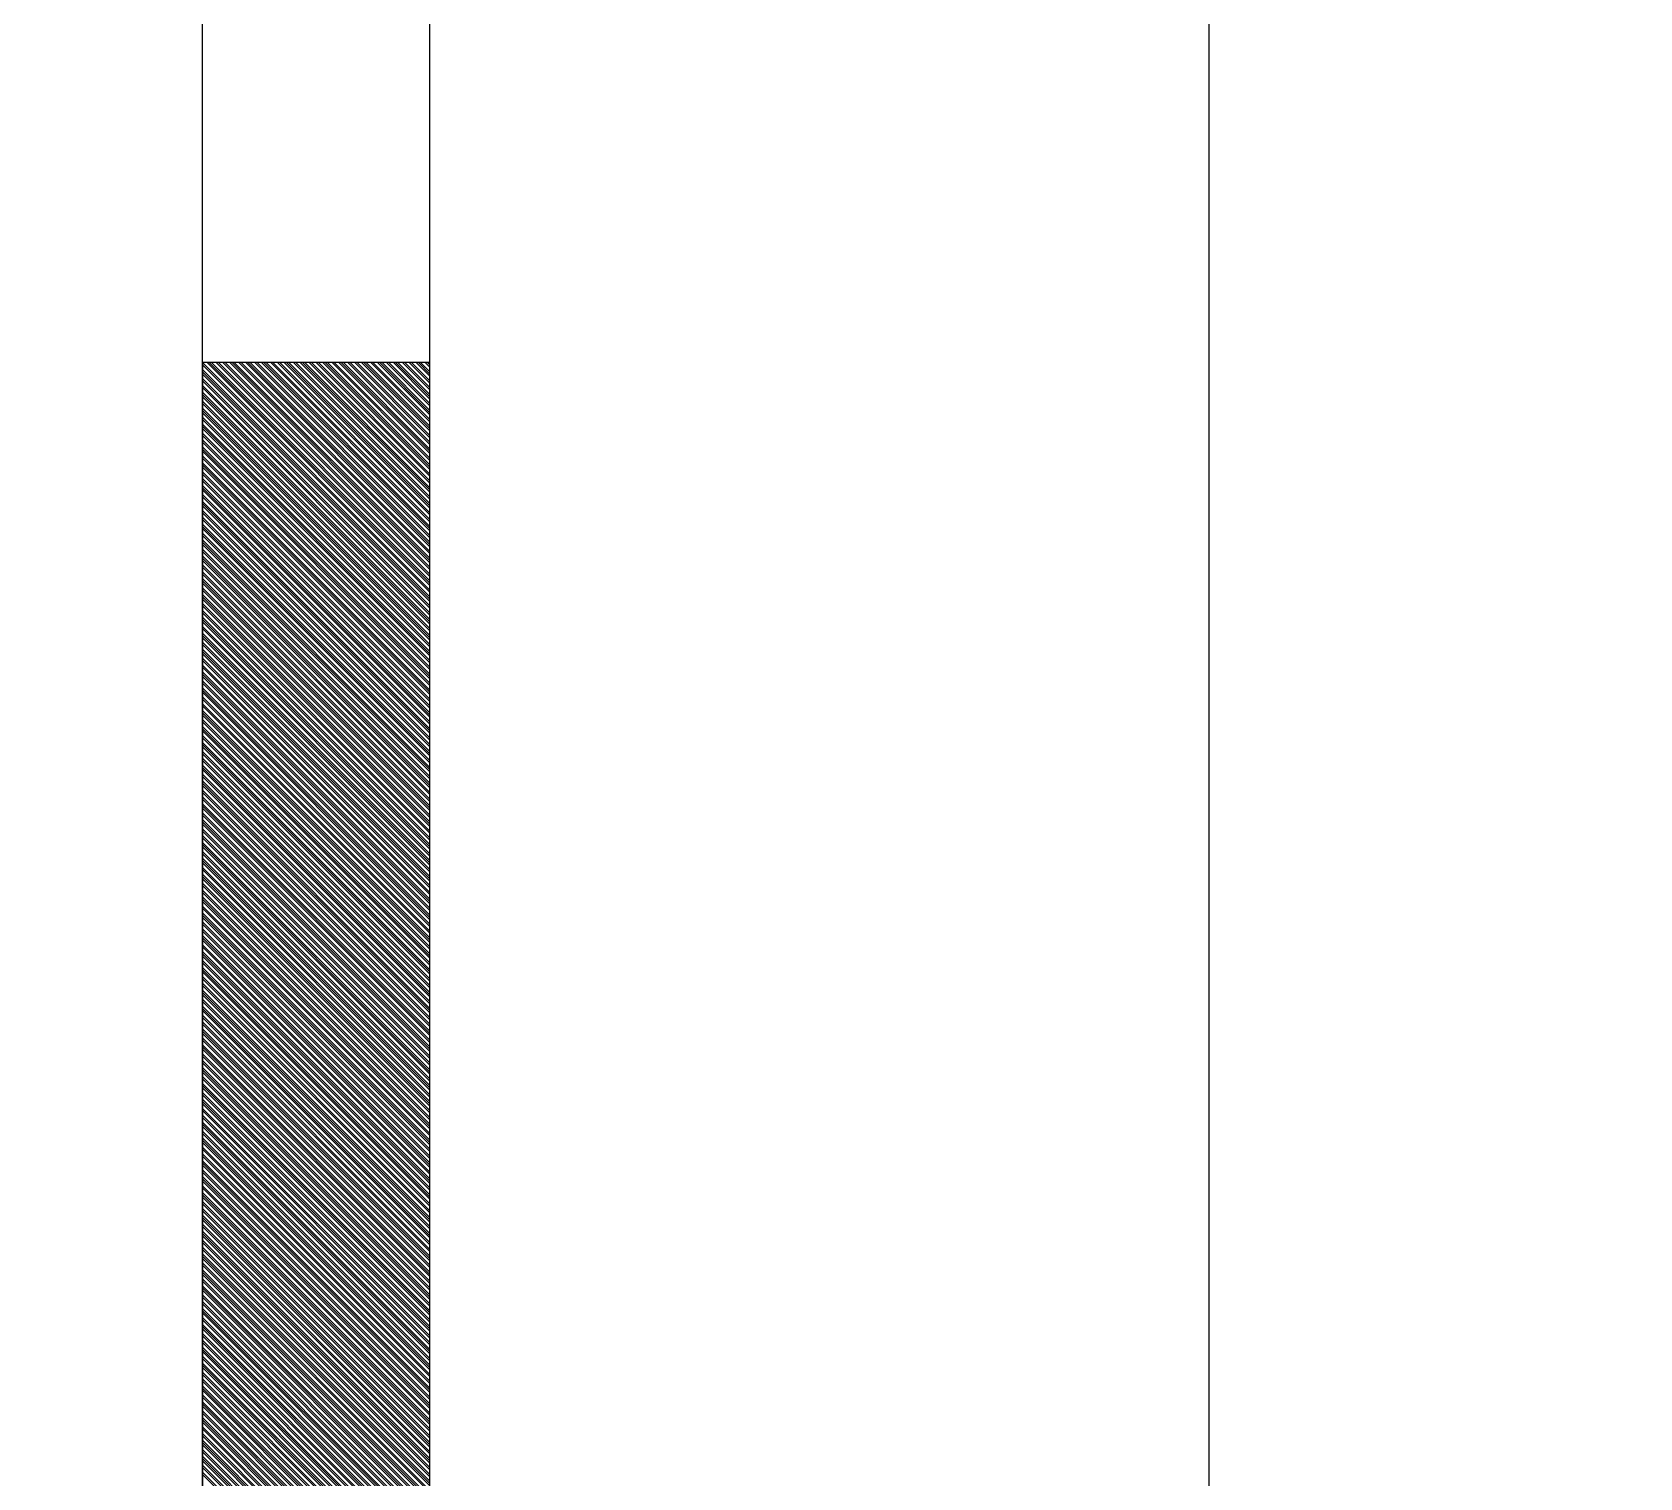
# Model space of a CAD drawing. Extents: x 735054 to 735644, y 4350981 to 4352008.
# Drawn here: x 735292.92 to 735299.99, y 4351916.11 to 4351922.46 of the extents above; entities that cross this region are included whole.
import ezdxf

# ---------------------------------------------------------------- set-up
doc = ezdxf.new("R2010")
doc.units = 0
doc.layers.get('0').update_dxf_attribs({"linetype": 'CONTINUOUS'})

msp = doc.modelspace()

# ---------------------------------------------------------------- linework, layer by layer
at = {"color": 0, "linetype": 'CONTINUOUS'}
for p, q in [((735293.67, 4351881.01), (735293.67, 4351981.01)), ((735293.67, 4351881.01), (735293.67, 4351981.01)), ((735294.67, 4351881.01), (735294.67, 4351981.01)), ((735294.67, 4351881.01), (735294.67, 4351981.01)), ((735294.67, 4351920.01), (735293.67, 4351921.01)), ((735294.67, 4351920.01), (735293.67, 4351921.01)), ((735294.67, 4351920), (735293.67, 4351921)), ((735294.67, 4351920), (735293.67, 4351921)), ((735294.67, 4351919.98), (735293.67, 4351920.98)), ((735294.67, 4351919.98), (735293.67, 4351920.98)), ((735294.67, 4351920.03), (735293.69, 4351921.01)), ((735294.67, 4351920.03), (735293.69, 4351921.01)), ((735294.67, 4351920.04), (735293.7, 4351921.01)), ((735294.67, 4351920.04), (735293.7, 4351921.01)), ((735294.67, 4351920.05), (735293.71, 4351921.01)), ((735294.67, 4351920.05), (735293.71, 4351921.01)), ((735294.67, 4351920.07), (735293.73, 4351921.01)), ((735294.67, 4351920.07), (735293.73, 4351921.01)), ((735294.67, 4351920.08), (735293.74, 4351921.01)), ((735294.67, 4351920.08), (735293.74, 4351921.01)), ((735294.67, 4351920.1), (735293.76, 4351921.01)), ((735294.67, 4351920.1), (735293.76, 4351921.01)), ((735294.67, 4351920.11), (735293.77, 4351921.01)), ((735294.67, 4351920.11), (735293.77, 4351921.01)), ((735294.67, 4351920.13), (735293.79, 4351921.01)), ((735294.67, 4351920.13), (735293.79, 4351921.01)), ((735294.67, 4351920.14), (735293.8, 4351921.01)), ((735294.67, 4351920.14), (735293.8, 4351921.01)), ((735294.67, 4351920.15), (735293.81, 4351921.01)), ((735294.67, 4351920.15), (735293.81, 4351921.01)), ((735294.67, 4351920.17), (735293.83, 4351921.01)), ((735294.67, 4351920.17), (735293.83, 4351921.01)), ((735294.67, 4351920.18), (735293.84, 4351921.01)), ((735294.67, 4351920.18), (735293.84, 4351921.01)), ((735294.67, 4351920.2), (735293.86, 4351921.01)), ((735294.67, 4351920.2), (735293.86, 4351921.01)), ((735294.67, 4351920.21), (735293.87, 4351921.01)), ((735294.67, 4351920.21), (735293.87, 4351921.01)), ((735294.67, 4351920.22), (735293.88, 4351921.01)), ((735294.67, 4351920.22), (735293.88, 4351921.01)), ((735294.67, 4351920.24), (735293.9, 4351921.01)), ((735294.67, 4351920.24), (735293.9, 4351921.01)), ((735294.67, 4351920.25), (735293.91, 4351921.01)), ((735294.67, 4351920.25), (735293.91, 4351921.01)), ((735294.67, 4351920.27), (735293.93, 4351921.01)), ((735294.67, 4351920.27), (735293.93, 4351921.01)), ((735294.67, 4351920.28), (735293.94, 4351921.01)), ((735294.67, 4351920.28), (735293.94, 4351921.01)), ((735294.67, 4351920.29), (735293.95, 4351921.01)), ((735294.67, 4351920.29), (735293.95, 4351921.01)), ((735294.67, 4351920.31), (735293.97, 4351921.01)), ((735294.67, 4351920.31), (735293.97, 4351921.01)), ((735294.67, 4351920.32), (735293.98, 4351921.01)), ((735294.67, 4351920.32), (735293.98, 4351921.01)), ((735294.67, 4351920.34), (735294, 4351921.01)), ((735294.67, 4351920.34), (735294, 4351921.01)), ((735294.67, 4351920.35), (735294.01, 4351921.01)), ((735294.67, 4351920.35), (735294.01, 4351921.01)), ((735294.67, 4351920.37), (735294.03, 4351921.01)), ((735294.67, 4351920.37), (735294.03, 4351921.01)), ((735294.67, 4351920.38), (735294.04, 4351921.01)), ((735294.67, 4351920.38), (735294.04, 4351921.01)), ((735294.67, 4351920.39), (735294.05, 4351921.01)), ((735294.67, 4351920.39), (735294.05, 4351921.01)), ((735294.67, 4351920.41), (735294.07, 4351921.01)), ((735294.67, 4351920.41), (735294.07, 4351921.01)), ((735294.67, 4351920.42), (735294.08, 4351921.01)), ((735294.67, 4351920.42), (735294.08, 4351921.01)), ((735294.67, 4351920.44), (735294.1, 4351921.01)), ((735294.67, 4351920.44), (735294.1, 4351921.01)), ((735294.67, 4351920.45), (735294.11, 4351921.01)), ((735294.67, 4351920.45), (735294.11, 4351921.01)), ((735294.67, 4351920.46), (735294.12, 4351921.01)), ((735294.67, 4351920.46), (735294.12, 4351921.01)), ((735294.67, 4351920.48), (735294.14, 4351921.01)), ((735294.67, 4351920.48), (735294.14, 4351921.01)), ((735294.67, 4351920.49), (735294.15, 4351921.01)), ((735294.67, 4351920.49), (735294.15, 4351921.01)), ((735294.67, 4351920.51), (735294.17, 4351921.01)), ((735294.67, 4351920.51), (735294.17, 4351921.01)), ((735294.67, 4351920.52), (735294.18, 4351921.01)), ((735294.67, 4351920.52), (735294.18, 4351921.01)), ((735294.67, 4351920.54), (735294.2, 4351921.01)), ((735294.67, 4351920.54), (735294.2, 4351921.01)), ((735294.67, 4351920.55), (735294.21, 4351921.01)), ((735294.67, 4351920.55), (735294.21, 4351921.01)), ((735294.67, 4351920.56), (735294.22, 4351921.01)), ((735294.67, 4351920.56), (735294.22, 4351921.01)), ((735294.67, 4351920.58), (735294.24, 4351921.01)), ((735294.67, 4351920.58), (735294.24, 4351921.01)), ((735294.67, 4351920.59), (735294.25, 4351921.01)), ((735294.67, 4351920.59), (735294.25, 4351921.01)), ((735294.67, 4351920.61), (735294.27, 4351921.01)), ((735294.67, 4351920.61), (735294.27, 4351921.01)), ((735294.67, 4351920.62), (735294.28, 4351921.01)), ((735294.67, 4351920.62), (735294.28, 4351921.01)), ((735294.67, 4351920.63), (735294.29, 4351921.01)), ((735294.67, 4351920.63), (735294.29, 4351921.01)), ((735294.67, 4351920.65), (735294.31, 4351921.01)), ((735294.67, 4351920.65), (735294.31, 4351921.01)), ((735294.67, 4351920.66), (735294.32, 4351921.01)), ((735294.67, 4351920.66), (735294.32, 4351921.01)), ((735294.67, 4351920.68), (735294.34, 4351921.01)), ((735294.67, 4351920.68), (735294.34, 4351921.01)), ((735294.67, 4351920.69), (735294.35, 4351921.01)), ((735294.67, 4351920.69), (735294.35, 4351921.01)), ((735294.67, 4351920.71), (735294.37, 4351921.01)), ((735294.67, 4351920.71), (735294.37, 4351921.01)), ((735294.67, 4351920.72), (735294.38, 4351921.01)), ((735294.67, 4351920.72), (735294.38, 4351921.01)), ((735294.67, 4351920.73), (735294.39, 4351921.01)), ((735294.67, 4351920.73), (735294.39, 4351921.01)), ((735294.67, 4351920.75), (735294.41, 4351921.01)), ((735294.67, 4351920.75), (735294.41, 4351921.01)), ((735294.67, 4351920.76), (735294.42, 4351921.01)), ((735294.67, 4351920.76), (735294.42, 4351921.01)), ((735294.67, 4351920.78), (735294.44, 4351921.01)), ((735294.67, 4351920.78), (735294.44, 4351921.01)), ((735294.67, 4351920.79), (735294.45, 4351921.01)), ((735294.67, 4351920.79), (735294.45, 4351921.01)), ((735294.67, 4351920.8), (735294.46, 4351921.01)), ((735294.67, 4351920.8), (735294.46, 4351921.01)), ((735294.67, 4351920.82), (735294.48, 4351921.01)), ((735294.67, 4351920.82), (735294.48, 4351921.01)), ((735294.67, 4351920.83), (735294.49, 4351921.01)), ((735294.67, 4351920.83), (735294.49, 4351921.01)), ((735294.67, 4351920.85), (735294.51, 4351921.01)), ((735294.67, 4351920.85), (735294.51, 4351921.01)), ((735294.67, 4351920.86), (735294.52, 4351921.01)), ((735294.67, 4351920.86), (735294.52, 4351921.01)), ((735294.67, 4351920.87), (735294.53, 4351921.01)), ((735294.67, 4351920.87), (735294.53, 4351921.01)), ((735294.67, 4351920.89), (735294.55, 4351921.01)), ((735294.67, 4351920.89), (735294.55, 4351921.01)), ((735294.67, 4351920.9), (735294.56, 4351921.01)), ((735294.67, 4351920.9), (735294.56, 4351921.01)), ((735294.67, 4351920.92), (735294.58, 4351921.01)), ((735294.67, 4351920.92), (735294.58, 4351921.01)), ((735294.67, 4351920.93), (735294.59, 4351921.01)), ((735294.67, 4351920.93), (735294.59, 4351921.01)), ((735294.67, 4351920.95), (735294.61, 4351921.01)), ((735294.67, 4351920.95), (735294.61, 4351921.01)), ((735294.67, 4351920.96), (735294.62, 4351921.01)), ((735294.67, 4351920.96), (735294.62, 4351921.01)), ((735294.67, 4351920.97), (735294.63, 4351921.01)), ((735294.67, 4351920.97), (735294.63, 4351921.01)), ((735294.67, 4351920.99), (735294.65, 4351921.01)), ((735294.67, 4351920.99), (735294.65, 4351921.01)), ((735294.67, 4351921), (735294.66, 4351921.01)), ((735294.67, 4351921), (735294.66, 4351921.01)), ((735294.67, 4351919.97), (735293.67, 4351920.97)), ((735294.67, 4351919.97), (735293.67, 4351920.97)), ((735294.67, 4351919.96), (735293.67, 4351920.96)), ((735294.67, 4351919.96), (735293.67, 4351920.96)), ((735294.67, 4351919.94), (735293.67, 4351920.94)), ((735294.67, 4351919.94), (735293.67, 4351920.94)), ((735294.67, 4351919.93), (735293.67, 4351920.93)), ((735294.67, 4351919.93), (735293.67, 4351920.93)), ((735294.67, 4351919.91), (735293.67, 4351920.91)), ((735294.67, 4351919.91), (735293.67, 4351920.91)), ((735294.67, 4351919.9), (735293.67, 4351920.9)), ((735294.67, 4351919.9), (735293.67, 4351920.9)), ((735294.67, 4351919.88), (735293.67, 4351920.88)), ((735294.67, 4351919.88), (735293.67, 4351920.88)), ((735294.67, 4351919.87), (735293.67, 4351920.87)), ((735294.67, 4351919.87), (735293.67, 4351920.87)), ((735294.67, 4351919.86), (735293.67, 4351920.86)), ((735294.67, 4351919.86), (735293.67, 4351920.86)), ((735294.67, 4351919.84), (735293.67, 4351920.84)), ((735294.67, 4351919.84), (735293.67, 4351920.84)), ((735294.67, 4351919.83), (735293.67, 4351920.83)), ((735294.67, 4351919.83), (735293.67, 4351920.83)), ((735294.67, 4351919.81), (735293.67, 4351920.81)), ((735294.67, 4351919.81), (735293.67, 4351920.81)), ((735294.67, 4351919.8), (735293.67, 4351920.8)), ((735294.67, 4351919.8), (735293.67, 4351920.8)), ((735294.67, 4351919.79), (735293.67, 4351920.79)), ((735294.67, 4351919.79), (735293.67, 4351920.79)), ((735294.67, 4351919.77), (735293.67, 4351920.77)), ((735294.67, 4351919.77), (735293.67, 4351920.77)), ((735294.67, 4351919.76), (735293.67, 4351920.76)), ((735294.67, 4351919.76), (735293.67, 4351920.76)), ((735294.67, 4351919.74), (735293.67, 4351920.74)), ((735294.67, 4351919.74), (735293.67, 4351920.74)), ((735294.67, 4351919.73), (735293.67, 4351920.73)), ((735294.67, 4351919.73), (735293.67, 4351920.73)), ((735294.67, 4351919.72), (735293.67, 4351920.72)), ((735294.67, 4351919.72), (735293.67, 4351920.72)), ((735294.67, 4351919.7), (735293.67, 4351920.7)), ((735294.67, 4351919.7), (735293.67, 4351920.7)), ((735294.67, 4351919.69), (735293.67, 4351920.69)), ((735294.67, 4351919.69), (735293.67, 4351920.69)), ((735294.67, 4351919.67), (735293.67, 4351920.67)), ((735294.67, 4351919.67), (735293.67, 4351920.67)), ((735294.67, 4351919.66), (735293.67, 4351920.66)), ((735294.67, 4351919.66), (735293.67, 4351920.66)), ((735294.67, 4351919.64), (735293.67, 4351920.64)), ((735294.67, 4351919.64), (735293.67, 4351920.64)), ((735294.67, 4351919.63), (735293.67, 4351920.63)), ((735294.67, 4351919.63), (735293.67, 4351920.63)), ((735294.67, 4351919.62), (735293.67, 4351920.62)), ((735294.67, 4351919.62), (735293.67, 4351920.62)), ((735294.67, 4351919.6), (735293.67, 4351920.6)), ((735294.67, 4351919.6), (735293.67, 4351920.6)), ((735294.67, 4351919.59), (735293.67, 4351920.59)), ((735294.67, 4351919.59), (735293.67, 4351920.59)), ((735294.67, 4351919.57), (735293.67, 4351920.57)), ((735294.67, 4351919.57), (735293.67, 4351920.57)), ((735294.67, 4351919.56), (735293.67, 4351920.56)), ((735294.67, 4351919.56), (735293.67, 4351920.56)), ((735294.67, 4351919.55), (735293.67, 4351920.55)), ((735294.67, 4351919.55), (735293.67, 4351920.55)), ((735294.67, 4351919.53), (735293.67, 4351920.53)), ((735294.67, 4351919.53), (735293.67, 4351920.53)), ((735294.67, 4351919.52), (735293.67, 4351920.52)), ((735294.67, 4351919.52), (735293.67, 4351920.52)), ((735294.67, 4351919.5), (735293.67, 4351920.5)), ((735294.67, 4351919.5), (735293.67, 4351920.5)), ((735294.67, 4351919.49), (735293.67, 4351920.49)), ((735294.67, 4351919.49), (735293.67, 4351920.49)), ((735294.67, 4351919.47), (735293.67, 4351920.47)), ((735294.67, 4351919.47), (735293.67, 4351920.47)), ((735294.67, 4351919.46), (735293.67, 4351920.46)), ((735294.67, 4351919.46), (735293.67, 4351920.46)), ((735294.67, 4351919.45), (735293.67, 4351920.45)), ((735294.67, 4351919.45), (735293.67, 4351920.45)), ((735294.67, 4351919.43), (735293.67, 4351920.43)), ((735294.67, 4351919.43), (735293.67, 4351920.43)), ((735294.67, 4351919.42), (735293.67, 4351920.42)), ((735294.67, 4351919.42), (735293.67, 4351920.42)), ((735294.67, 4351919.4), (735293.67, 4351920.4)), ((735294.67, 4351919.4), (735293.67, 4351920.4)), ((735294.67, 4351919.39), (735293.67, 4351920.39)), ((735294.67, 4351919.39), (735293.67, 4351920.39)), ((735294.67, 4351919.38), (735293.67, 4351920.38)), ((735294.67, 4351919.38), (735293.67, 4351920.38)), ((735294.67, 4351919.36), (735293.67, 4351920.36)), ((735294.67, 4351919.36), (735293.67, 4351920.36)), ((735294.67, 4351919.35), (735293.67, 4351920.35)), ((735294.67, 4351919.35), (735293.67, 4351920.35)), ((735294.67, 4351919.33), (735293.67, 4351920.33)), ((735294.67, 4351919.33), (735293.67, 4351920.33)), ((735294.67, 4351919.32), (735293.67, 4351920.32)), ((735294.67, 4351919.32), (735293.67, 4351920.32)), ((735294.67, 4351919.3), (735293.67, 4351920.3)), ((735294.67, 4351919.3), (735293.67, 4351920.3)), ((735294.67, 4351919.29), (735293.67, 4351920.29)), ((735294.67, 4351919.29), (735293.67, 4351920.29)), ((735294.67, 4351919.28), (735293.67, 4351920.28)), ((735294.67, 4351919.28), (735293.67, 4351920.28)), ((735294.67, 4351919.26), (735293.67, 4351920.26)), ((735294.67, 4351919.26), (735293.67, 4351920.26)), ((735294.67, 4351919.25), (735293.67, 4351920.25)), ((735294.67, 4351919.25), (735293.67, 4351920.25)), ((735294.67, 4351919.23), (735293.67, 4351920.23)), ((735294.67, 4351919.23), (735293.67, 4351920.23)), ((735294.67, 4351919.22), (735293.67, 4351920.22)), ((735294.67, 4351919.22), (735293.67, 4351920.22)), ((735294.67, 4351919.21), (735293.67, 4351920.21)), ((735294.67, 4351919.21), (735293.67, 4351920.21)), ((735294.67, 4351919.19), (735293.67, 4351920.19)), ((735294.67, 4351919.19), (735293.67, 4351920.19)), ((735294.67, 4351919.18), (735293.67, 4351920.18)), ((735294.67, 4351919.18), (735293.67, 4351920.18)), ((735294.67, 4351919.16), (735293.67, 4351920.16)), ((735294.67, 4351919.16), (735293.67, 4351920.16)), ((735294.67, 4351919.15), (735293.67, 4351920.15)), ((735294.67, 4351919.15), (735293.67, 4351920.15)), ((735294.67, 4351919.14), (735293.67, 4351920.14)), ((735294.67, 4351919.14), (735293.67, 4351920.14)), ((735294.67, 4351919.12), (735293.67, 4351920.12)), ((735294.67, 4351919.12), (735293.67, 4351920.12)), ((735294.67, 4351919.11), (735293.67, 4351920.11)), ((735294.67, 4351919.11), (735293.67, 4351920.11)), ((735294.67, 4351919.09), (735293.67, 4351920.09)), ((735294.67, 4351919.09), (735293.67, 4351920.09)), ((735294.67, 4351919.08), (735293.67, 4351920.08)), ((735294.67, 4351919.08), (735293.67, 4351920.08)), ((735294.67, 4351919.06), (735293.67, 4351920.06)), ((735294.67, 4351919.06), (735293.67, 4351920.06)), ((735294.67, 4351919.05), (735293.67, 4351920.05)), ((735294.67, 4351919.05), (735293.67, 4351920.05)), ((735294.67, 4351919.04), (735293.67, 4351920.04)), ((735294.67, 4351919.04), (735293.67, 4351920.04)), ((735294.67, 4351919.02), (735293.67, 4351920.02)), ((735294.67, 4351919.02), (735293.67, 4351920.02)), ((735294.67, 4351919.01), (735293.67, 4351920.01)), ((735294.67, 4351919.01), (735293.67, 4351920.01)), ((735294.67, 4351918.99), (735293.67, 4351919.99)), ((735294.67, 4351918.99), (735293.67, 4351919.99)), ((735294.67, 4351918.98), (735293.67, 4351919.98)), ((735294.67, 4351918.98), (735293.67, 4351919.98)), ((735294.67, 4351918.97), (735293.67, 4351919.97)), ((735294.67, 4351918.97), (735293.67, 4351919.97)), ((735294.67, 4351918.95), (735293.67, 4351919.95)), ((735294.67, 4351918.95), (735293.67, 4351919.95)), ((735294.67, 4351918.94), (735293.67, 4351919.94)), ((735294.67, 4351918.94), (735293.67, 4351919.94)), ((735294.67, 4351918.92), (735293.67, 4351919.92)), ((735294.67, 4351918.92), (735293.67, 4351919.92)), ((735294.67, 4351918.91), (735293.67, 4351919.91)), ((735294.67, 4351918.91), (735293.67, 4351919.91)), ((735294.67, 4351918.89), (735293.67, 4351919.89)), ((735294.67, 4351918.89), (735293.67, 4351919.89)), ((735294.67, 4351918.88), (735293.67, 4351919.88)), ((735294.67, 4351918.88), (735293.67, 4351919.88)), ((735294.67, 4351918.87), (735293.67, 4351919.87)), ((735294.67, 4351918.87), (735293.67, 4351919.87)), ((735294.67, 4351918.85), (735293.67, 4351919.85)), ((735294.67, 4351918.85), (735293.67, 4351919.85)), ((735294.67, 4351918.84), (735293.67, 4351919.84)), ((735294.67, 4351918.84), (735293.67, 4351919.84)), ((735294.67, 4351918.82), (735293.67, 4351919.82)), ((735294.67, 4351918.82), (735293.67, 4351919.82)), ((735294.67, 4351918.81), (735293.67, 4351919.81)), ((735294.67, 4351918.81), (735293.67, 4351919.81)), ((735294.67, 4351918.8), (735293.67, 4351919.8)), ((735294.67, 4351918.8), (735293.67, 4351919.8)), ((735294.67, 4351918.78), (735293.67, 4351919.78)), ((735294.67, 4351918.78), (735293.67, 4351919.78)), ((735294.67, 4351918.77), (735293.67, 4351919.77)), ((735294.67, 4351918.77), (735293.67, 4351919.77)), ((735294.67, 4351918.75), (735293.67, 4351919.75)), ((735294.67, 4351918.75), (735293.67, 4351919.75)), ((735294.67, 4351918.74), (735293.67, 4351919.74)), ((735294.67, 4351918.74), (735293.67, 4351919.74)), ((735294.67, 4351918.73), (735293.67, 4351919.73)), ((735294.67, 4351918.73), (735293.67, 4351919.73)), ((735294.67, 4351918.71), (735293.67, 4351919.71)), ((735294.67, 4351918.71), (735293.67, 4351919.71)), ((735294.67, 4351918.7), (735293.67, 4351919.7)), ((735294.67, 4351918.7), (735293.67, 4351919.7)), ((735294.67, 4351918.68), (735293.67, 4351919.68)), ((735294.67, 4351918.68), (735293.67, 4351919.68)), ((735294.67, 4351918.67), (735293.67, 4351919.67)), ((735294.67, 4351918.67), (735293.67, 4351919.67)), ((735294.67, 4351918.65), (735293.67, 4351919.65)), ((735294.67, 4351918.65), (735293.67, 4351919.65)), ((735294.67, 4351918.64), (735293.67, 4351919.64)), ((735294.67, 4351918.64), (735293.67, 4351919.64)), ((735294.67, 4351918.63), (735293.67, 4351919.63)), ((735294.67, 4351918.63), (735293.67, 4351919.63)), ((735294.67, 4351918.61), (735293.67, 4351919.61)), ((735294.67, 4351918.61), (735293.67, 4351919.61)), ((735294.67, 4351918.6), (735293.67, 4351919.6)), ((735294.67, 4351918.6), (735293.67, 4351919.6)), ((735294.67, 4351918.58), (735293.67, 4351919.58)), ((735294.67, 4351918.58), (735293.67, 4351919.58)), ((735294.67, 4351918.57), (735293.67, 4351919.57)), ((735294.67, 4351918.57), (735293.67, 4351919.57)), ((735294.67, 4351918.56), (735293.67, 4351919.56)), ((735294.67, 4351918.56), (735293.67, 4351919.56)), ((735294.67, 4351918.54), (735293.67, 4351919.54)), ((735294.67, 4351918.54), (735293.67, 4351919.54)), ((735294.67, 4351918.53), (735293.67, 4351919.53)), ((735294.67, 4351918.53), (735293.67, 4351919.53)), ((735294.67, 4351918.51), (735293.67, 4351919.51)), ((735294.67, 4351918.51), (735293.67, 4351919.51)), ((735294.67, 4351918.5), (735293.67, 4351919.5)), ((735294.67, 4351918.5), (735293.67, 4351919.5)), ((735294.67, 4351918.48), (735293.67, 4351919.48)), ((735294.67, 4351918.48), (735293.67, 4351919.48)), ((735294.67, 4351918.47), (735293.67, 4351919.47)), ((735294.67, 4351918.47), (735293.67, 4351919.47)), ((735294.67, 4351918.46), (735293.67, 4351919.46)), ((735294.67, 4351918.46), (735293.67, 4351919.46)), ((735294.67, 4351918.44), (735293.67, 4351919.44)), ((735294.67, 4351918.44), (735293.67, 4351919.44)), ((735294.67, 4351918.43), (735293.67, 4351919.43)), ((735294.67, 4351918.43), (735293.67, 4351919.43)), ((735294.67, 4351918.41), (735293.67, 4351919.41)), ((735294.67, 4351918.41), (735293.67, 4351919.41)), ((735294.67, 4351918.4), (735293.67, 4351919.4)), ((735294.67, 4351918.4), (735293.67, 4351919.4)), ((735294.67, 4351918.39), (735293.67, 4351919.39)), ((735294.67, 4351918.39), (735293.67, 4351919.39)), ((735294.67, 4351918.37), (735293.67, 4351919.37)), ((735294.67, 4351918.37), (735293.67, 4351919.37)), ((735294.67, 4351918.36), (735293.67, 4351919.36)), ((735294.67, 4351918.36), (735293.67, 4351919.36)), ((735294.67, 4351918.34), (735293.67, 4351919.34)), ((735294.67, 4351918.34), (735293.67, 4351919.34)), ((735294.67, 4351918.33), (735293.67, 4351919.33)), ((735294.67, 4351918.33), (735293.67, 4351919.33)), ((735294.67, 4351918.32), (735293.67, 4351919.32)), ((735294.67, 4351918.32), (735293.67, 4351919.32)), ((735294.67, 4351918.3), (735293.67, 4351919.3)), ((735294.67, 4351918.3), (735293.67, 4351919.3)), ((735294.67, 4351918.29), (735293.67, 4351919.29)), ((735294.67, 4351918.29), (735293.67, 4351919.29)), ((735294.67, 4351918.27), (735293.67, 4351919.27)), ((735294.67, 4351918.27), (735293.67, 4351919.27)), ((735294.67, 4351918.26), (735293.67, 4351919.26)), ((735294.67, 4351918.26), (735293.67, 4351919.26)), ((735294.67, 4351918.24), (735293.67, 4351919.24)), ((735294.67, 4351918.24), (735293.67, 4351919.24)), ((735294.67, 4351918.23), (735293.67, 4351919.23)), ((735294.67, 4351918.23), (735293.67, 4351919.23)), ((735294.67, 4351918.22), (735293.67, 4351919.22)), ((735294.67, 4351918.22), (735293.67, 4351919.22)), ((735294.67, 4351918.2), (735293.67, 4351919.2)), ((735294.67, 4351918.2), (735293.67, 4351919.2)), ((735294.67, 4351918.19), (735293.67, 4351919.19)), ((735294.67, 4351918.19), (735293.67, 4351919.19)), ((735294.67, 4351918.17), (735293.67, 4351919.17)), ((735294.67, 4351918.17), (735293.67, 4351919.17)), ((735294.67, 4351918.16), (735293.67, 4351919.16)), ((735294.67, 4351918.16), (735293.67, 4351919.16)), ((735294.67, 4351918.15), (735293.67, 4351919.15)), ((735294.67, 4351918.15), (735293.67, 4351919.15)), ((735294.67, 4351918.13), (735293.67, 4351919.13)), ((735294.67, 4351918.13), (735293.67, 4351919.13)), ((735294.67, 4351918.12), (735293.67, 4351919.12)), ((735294.67, 4351918.12), (735293.67, 4351919.12)), ((735294.67, 4351918.1), (735293.67, 4351919.1)), ((735294.67, 4351918.1), (735293.67, 4351919.1)), ((735294.67, 4351918.09), (735293.67, 4351919.09)), ((735294.67, 4351918.09), (735293.67, 4351919.09)), ((735294.67, 4351918.07), (735293.67, 4351919.07)), ((735294.67, 4351918.07), (735293.67, 4351919.07)), ((735294.67, 4351918.06), (735293.67, 4351919.06)), ((735294.67, 4351918.06), (735293.67, 4351919.06)), ((735294.67, 4351918.05), (735293.67, 4351919.05)), ((735294.67, 4351918.05), (735293.67, 4351919.05)), ((735294.67, 4351918.03), (735293.67, 4351919.03)), ((735294.67, 4351918.03), (735293.67, 4351919.03)), ((735294.67, 4351918.02), (735293.67, 4351919.02)), ((735294.67, 4351918.02), (735293.67, 4351919.02)), ((735294.67, 4351918), (735293.67, 4351919)), ((735294.67, 4351918), (735293.67, 4351919)), ((735294.67, 4351917.99), (735293.67, 4351918.99)), ((735294.67, 4351917.99), (735293.67, 4351918.99)), ((735294.67, 4351917.98), (735293.67, 4351918.98)), ((735294.67, 4351917.98), (735293.67, 4351918.98)), ((735294.67, 4351917.96), (735293.67, 4351918.96)), ((735294.67, 4351917.96), (735293.67, 4351918.96)), ((735294.67, 4351917.95), (735293.67, 4351918.95)), ((735294.67, 4351917.95), (735293.67, 4351918.95)), ((735294.67, 4351917.93), (735293.67, 4351918.93)), ((735294.67, 4351917.93), (735293.67, 4351918.93)), ((735294.67, 4351917.92), (735293.67, 4351918.92)), ((735294.67, 4351917.92), (735293.67, 4351918.92)), ((735294.67, 4351917.9), (735293.67, 4351918.9)), ((735294.67, 4351917.9), (735293.67, 4351918.9)), ((735294.67, 4351917.89), (735293.67, 4351918.89)), ((735294.67, 4351917.89), (735293.67, 4351918.89)), ((735294.67, 4351917.88), (735293.67, 4351918.88)), ((735294.67, 4351917.88), (735293.67, 4351918.88)), ((735294.67, 4351917.86), (735293.67, 4351918.86)), ((735294.67, 4351917.86), (735293.67, 4351918.86)), ((735294.67, 4351917.85), (735293.67, 4351918.85)), ((735294.67, 4351917.85), (735293.67, 4351918.85)), ((735294.67, 4351917.83), (735293.67, 4351918.83)), ((735294.67, 4351917.83), (735293.67, 4351918.83)), ((735294.67, 4351917.82), (735293.67, 4351918.82)), ((735294.67, 4351917.82), (735293.67, 4351918.82)), ((735294.67, 4351917.81), (735293.67, 4351918.81)), ((735294.67, 4351917.81), (735293.67, 4351918.81)), ((735294.67, 4351917.79), (735293.67, 4351918.79)), ((735294.67, 4351917.79), (735293.67, 4351918.79)), ((735294.67, 4351917.78), (735293.67, 4351918.78)), ((735294.67, 4351917.78), (735293.67, 4351918.78)), ((735294.67, 4351917.76), (735293.67, 4351918.76)), ((735294.67, 4351917.76), (735293.67, 4351918.76)), ((735294.67, 4351917.75), (735293.67, 4351918.75)), ((735294.67, 4351917.75), (735293.67, 4351918.75)), ((735294.67, 4351917.74), (735293.67, 4351918.74)), ((735294.67, 4351917.74), (735293.67, 4351918.74)), ((735294.67, 4351917.72), (735293.67, 4351918.72)), ((735294.67, 4351917.72), (735293.67, 4351918.72)), ((735294.67, 4351917.71), (735293.67, 4351918.71)), ((735294.67, 4351917.71), (735293.67, 4351918.71)), ((735294.67, 4351917.69), (735293.67, 4351918.69)), ((735294.67, 4351917.69), (735293.67, 4351918.69)), ((735294.67, 4351917.68), (735293.67, 4351918.68)), ((735294.67, 4351917.68), (735293.67, 4351918.68)), ((735294.67, 4351917.66), (735293.67, 4351918.66)), ((735294.67, 4351917.66), (735293.67, 4351918.66)), ((735294.67, 4351917.65), (735293.67, 4351918.65)), ((735294.67, 4351917.65), (735293.67, 4351918.65)), ((735294.67, 4351917.64), (735293.67, 4351918.64)), ((735294.67, 4351917.64), (735293.67, 4351918.64)), ((735294.67, 4351917.62), (735293.67, 4351918.62)), ((735294.67, 4351917.62), (735293.67, 4351918.62)), ((735294.67, 4351917.61), (735293.67, 4351918.61)), ((735294.67, 4351917.61), (735293.67, 4351918.61)), ((735294.67, 4351917.59), (735293.67, 4351918.59)), ((735294.67, 4351917.59), (735293.67, 4351918.59)), ((735294.67, 4351917.58), (735293.67, 4351918.58)), ((735294.67, 4351917.58), (735293.67, 4351918.58)), ((735294.67, 4351917.57), (735293.67, 4351918.57)), ((735294.67, 4351917.57), (735293.67, 4351918.57)), ((735294.67, 4351917.55), (735293.67, 4351918.55)), ((735294.67, 4351917.55), (735293.67, 4351918.55)), ((735294.67, 4351917.54), (735293.67, 4351918.54)), ((735294.67, 4351917.54), (735293.67, 4351918.54)), ((735294.67, 4351917.52), (735293.67, 4351918.52)), ((735294.67, 4351917.52), (735293.67, 4351918.52)), ((735294.67, 4351917.51), (735293.67, 4351918.51)), ((735294.67, 4351917.51), (735293.67, 4351918.51)), ((735294.67, 4351917.49), (735293.67, 4351918.49)), ((735294.67, 4351917.49), (735293.67, 4351918.49)), ((735294.67, 4351917.48), (735293.67, 4351918.48)), ((735294.67, 4351917.48), (735293.67, 4351918.48)), ((735294.67, 4351917.47), (735293.67, 4351918.47)), ((735294.67, 4351917.47), (735293.67, 4351918.47)), ((735294.67, 4351917.45), (735293.67, 4351918.45)), ((735294.67, 4351917.45), (735293.67, 4351918.45)), ((735294.67, 4351917.44), (735293.67, 4351918.44)), ((735294.67, 4351917.44), (735293.67, 4351918.44)), ((735294.67, 4351917.42), (735293.67, 4351918.42)), ((735294.67, 4351917.42), (735293.67, 4351918.42)), ((735294.67, 4351917.41), (735293.67, 4351918.41)), ((735294.67, 4351917.41), (735293.67, 4351918.41)), ((735294.67, 4351917.4), (735293.67, 4351918.4)), ((735294.67, 4351917.4), (735293.67, 4351918.4)), ((735294.67, 4351917.38), (735293.67, 4351918.38)), ((735294.67, 4351917.38), (735293.67, 4351918.38)), ((735294.67, 4351917.37), (735293.67, 4351918.37)), ((735294.67, 4351917.37), (735293.67, 4351918.37)), ((735294.67, 4351917.35), (735293.67, 4351918.35)), ((735294.67, 4351917.35), (735293.67, 4351918.35)), ((735294.67, 4351917.34), (735293.67, 4351918.34)), ((735294.67, 4351917.34), (735293.67, 4351918.34)), ((735294.67, 4351917.33), (735293.67, 4351918.33)), ((735294.67, 4351917.33), (735293.67, 4351918.33)), ((735294.67, 4351917.31), (735293.67, 4351918.31)), ((735294.67, 4351917.31), (735293.67, 4351918.31)), ((735294.67, 4351917.3), (735293.67, 4351918.3)), ((735294.67, 4351917.3), (735293.67, 4351918.3)), ((735294.67, 4351917.28), (735293.67, 4351918.28)), ((735294.67, 4351917.28), (735293.67, 4351918.28)), ((735294.67, 4351917.27), (735293.67, 4351918.27)), ((735294.67, 4351917.27), (735293.67, 4351918.27)), ((735294.67, 4351917.25), (735293.67, 4351918.25)), ((735294.67, 4351917.25), (735293.67, 4351918.25)), ((735294.67, 4351917.24), (735293.67, 4351918.24)), ((735294.67, 4351917.24), (735293.67, 4351918.24)), ((735294.67, 4351917.23), (735293.67, 4351918.23)), ((735294.67, 4351917.23), (735293.67, 4351918.23)), ((735294.67, 4351917.21), (735293.67, 4351918.21)), ((735294.67, 4351917.21), (735293.67, 4351918.21)), ((735294.67, 4351917.2), (735293.67, 4351918.2)), ((735294.67, 4351917.2), (735293.67, 4351918.2)), ((735294.67, 4351917.18), (735293.67, 4351918.18)), ((735294.67, 4351917.18), (735293.67, 4351918.18)), ((735294.67, 4351917.17), (735293.67, 4351918.17)), ((735294.67, 4351917.17), (735293.67, 4351918.17)), ((735294.67, 4351917.16), (735293.67, 4351918.16)), ((735294.67, 4351917.16), (735293.67, 4351918.16)), ((735294.67, 4351917.14), (735293.67, 4351918.14)), ((735294.67, 4351917.14), (735293.67, 4351918.14)), ((735294.67, 4351917.13), (735293.67, 4351918.13)), ((735294.67, 4351917.13), (735293.67, 4351918.13)), ((735294.67, 4351917.11), (735293.67, 4351918.11)), ((735294.67, 4351917.11), (735293.67, 4351918.11)), ((735294.67, 4351917.1), (735293.67, 4351918.1)), ((735294.67, 4351917.1), (735293.67, 4351918.1)), ((735294.67, 4351917.08), (735293.67, 4351918.08)), ((735294.67, 4351917.08), (735293.67, 4351918.08)), ((735294.67, 4351917.07), (735293.67, 4351918.07)), ((735294.67, 4351917.07), (735293.67, 4351918.07)), ((735294.67, 4351917.06), (735293.67, 4351918.06)), ((735294.67, 4351917.06), (735293.67, 4351918.06)), ((735294.67, 4351917.04), (735293.67, 4351918.04)), ((735294.67, 4351917.04), (735293.67, 4351918.04)), ((735294.67, 4351917.03), (735293.67, 4351918.03)), ((735294.67, 4351917.03), (735293.67, 4351918.03)), ((735294.67, 4351917.01), (735293.67, 4351918.01)), ((735294.67, 4351917.01), (735293.67, 4351918.01)), ((735294.67, 4351917), (735293.67, 4351918)), ((735294.67, 4351917), (735293.67, 4351918)), ((735294.67, 4351916.99), (735293.67, 4351917.99)), ((735294.67, 4351916.99), (735293.67, 4351917.99)), ((735294.67, 4351916.97), (735293.67, 4351917.97)), ((735294.67, 4351916.97), (735293.67, 4351917.97)), ((735294.67, 4351916.96), (735293.67, 4351917.96)), ((735294.67, 4351916.96), (735293.67, 4351917.96)), ((735294.67, 4351916.94), (735293.67, 4351917.94)), ((735294.67, 4351916.94), (735293.67, 4351917.94)), ((735294.67, 4351916.93), (735293.67, 4351917.93)), ((735294.67, 4351916.93), (735293.67, 4351917.93)), ((735294.67, 4351916.91), (735293.67, 4351917.91)), ((735294.67, 4351916.91), (735293.67, 4351917.91)), ((735294.67, 4351916.9), (735293.67, 4351917.9)), ((735294.67, 4351916.9), (735293.67, 4351917.9)), ((735294.67, 4351916.89), (735293.67, 4351917.89)), ((735294.67, 4351916.89), (735293.67, 4351917.89)), ((735294.67, 4351916.87), (735293.67, 4351917.87)), ((735294.67, 4351916.87), (735293.67, 4351917.87)), ((735294.67, 4351916.86), (735293.67, 4351917.86)), ((735294.67, 4351916.86), (735293.67, 4351917.86)), ((735294.67, 4351916.84), (735293.67, 4351917.84)), ((735294.67, 4351916.84), (735293.67, 4351917.84)), ((735294.67, 4351916.83), (735293.67, 4351917.83)), ((735294.67, 4351916.83), (735293.67, 4351917.83)), ((735294.67, 4351916.82), (735293.67, 4351917.82)), ((735294.67, 4351916.82), (735293.67, 4351917.82)), ((735294.67, 4351916.8), (735293.67, 4351917.8)), ((735294.67, 4351916.8), (735293.67, 4351917.8)), ((735294.67, 4351916.79), (735293.67, 4351917.79)), ((735294.67, 4351916.79), (735293.67, 4351917.79)), ((735294.67, 4351916.77), (735293.67, 4351917.77)), ((735294.67, 4351916.77), (735293.67, 4351917.77)), ((735294.67, 4351916.76), (735293.67, 4351917.76)), ((735294.67, 4351916.76), (735293.67, 4351917.76)), ((735294.67, 4351916.75), (735293.67, 4351917.75)), ((735294.67, 4351916.75), (735293.67, 4351917.75)), ((735294.67, 4351916.73), (735293.67, 4351917.73)), ((735294.67, 4351916.73), (735293.67, 4351917.73)), ((735294.67, 4351916.72), (735293.67, 4351917.72)), ((735294.67, 4351916.72), (735293.67, 4351917.72)), ((735294.67, 4351916.7), (735293.67, 4351917.7)), ((735294.67, 4351916.7), (735293.67, 4351917.7)), ((735294.67, 4351916.69), (735293.67, 4351917.69)), ((735294.67, 4351916.69), (735293.67, 4351917.69)), ((735294.67, 4351916.67), (735293.67, 4351917.67)), ((735294.67, 4351916.67), (735293.67, 4351917.67)), ((735294.67, 4351916.66), (735293.67, 4351917.66)), ((735294.67, 4351916.66), (735293.67, 4351917.66)), ((735294.67, 4351916.65), (735293.67, 4351917.65)), ((735294.67, 4351916.65), (735293.67, 4351917.65)), ((735294.67, 4351916.63), (735293.67, 4351917.63)), ((735294.67, 4351916.63), (735293.67, 4351917.63)), ((735294.67, 4351916.62), (735293.67, 4351917.62)), ((735294.67, 4351916.62), (735293.67, 4351917.62)), ((735294.67, 4351916.6), (735293.67, 4351917.6)), ((735294.67, 4351916.6), (735293.67, 4351917.6)), ((735294.67, 4351916.59), (735293.67, 4351917.59)), ((735294.67, 4351916.59), (735293.67, 4351917.59)), ((735294.67, 4351916.58), (735293.67, 4351917.58)), ((735294.67, 4351916.58), (735293.67, 4351917.58)), ((735294.67, 4351916.56), (735293.67, 4351917.56)), ((735294.67, 4351916.56), (735293.67, 4351917.56)), ((735294.67, 4351916.55), (735293.67, 4351917.55)), ((735294.67, 4351916.55), (735293.67, 4351917.55)), ((735294.67, 4351916.53), (735293.67, 4351917.53)), ((735294.67, 4351916.53), (735293.67, 4351917.53)), ((735294.67, 4351916.52), (735293.67, 4351917.52)), ((735294.67, 4351916.52), (735293.67, 4351917.52)), ((735294.67, 4351916.5), (735293.67, 4351917.5)), ((735294.67, 4351916.5), (735293.67, 4351917.5)), ((735294.67, 4351916.49), (735293.67, 4351917.49)), ((735294.67, 4351916.49), (735293.67, 4351917.49)), ((735294.67, 4351916.48), (735293.67, 4351917.48)), ((735294.67, 4351916.48), (735293.67, 4351917.48)), ((735294.67, 4351916.46), (735293.67, 4351917.46)), ((735294.67, 4351916.46), (735293.67, 4351917.46)), ((735294.67, 4351916.45), (735293.67, 4351917.45)), ((735294.67, 4351916.45), (735293.67, 4351917.45)), ((735294.67, 4351916.43), (735293.67, 4351917.43)), ((735294.67, 4351916.43), (735293.67, 4351917.43)), ((735294.67, 4351916.42), (735293.67, 4351917.42)), ((735294.67, 4351916.42), (735293.67, 4351917.42)), ((735294.67, 4351916.41), (735293.67, 4351917.41)), ((735294.67, 4351916.41), (735293.67, 4351917.41)), ((735294.67, 4351916.39), (735293.67, 4351917.39)), ((735294.67, 4351916.39), (735293.67, 4351917.39)), ((735294.67, 4351916.38), (735293.67, 4351917.38)), ((735294.67, 4351916.38), (735293.67, 4351917.38)), ((735294.67, 4351916.36), (735293.67, 4351917.36)), ((735294.67, 4351916.36), (735293.67, 4351917.36)), ((735294.67, 4351916.35), (735293.67, 4351917.35)), ((735294.67, 4351916.35), (735293.67, 4351917.35)), ((735294.67, 4351916.34), (735293.67, 4351917.34)), ((735294.67, 4351916.34), (735293.67, 4351917.34)), ((735294.67, 4351916.32), (735293.67, 4351917.32)), ((735294.67, 4351916.32), (735293.67, 4351917.32)), ((735294.67, 4351916.31), (735293.67, 4351917.31)), ((735294.67, 4351916.31), (735293.67, 4351917.31)), ((735294.67, 4351916.29), (735293.67, 4351917.29)), ((735294.67, 4351916.29), (735293.67, 4351917.29)), ((735294.67, 4351916.28), (735293.67, 4351917.28)), ((735294.67, 4351916.28), (735293.67, 4351917.28)), ((735294.67, 4351916.26), (735293.67, 4351917.26)), ((735294.67, 4351916.26), (735293.67, 4351917.26)), ((735294.67, 4351916.25), (735293.67, 4351917.25)), ((735294.67, 4351916.25), (735293.67, 4351917.25)), ((735294.67, 4351916.24), (735293.67, 4351917.24)), ((735294.67, 4351916.24), (735293.67, 4351917.24)), ((735294.67, 4351916.22), (735293.67, 4351917.22)), ((735294.67, 4351916.22), (735293.67, 4351917.22)), ((735294.67, 4351916.21), (735293.67, 4351917.21)), ((735294.67, 4351916.21), (735293.67, 4351917.21)), ((735294.67, 4351916.19), (735293.67, 4351917.19)), ((735294.67, 4351916.19), (735293.67, 4351917.19)), ((735294.67, 4351916.18), (735293.67, 4351917.18)), ((735294.67, 4351916.18), (735293.67, 4351917.18)), ((735294.67, 4351916.17), (735293.67, 4351917.17)), ((735294.67, 4351916.17), (735293.67, 4351917.17)), ((735294.67, 4351916.15), (735293.67, 4351917.15)), ((735294.67, 4351916.15), (735293.67, 4351917.15)), ((735294.67, 4351916.14), (735293.67, 4351917.14)), ((735294.67, 4351916.14), (735293.67, 4351917.14)), ((735294.67, 4351916.12), (735293.67, 4351917.12)), ((735294.67, 4351916.12), (735293.67, 4351917.12)), ((735294.67, 4351916.11), (735293.67, 4351917.11)), ((735294.67, 4351916.11), (735293.67, 4351917.11)), ((735294.67, 4351916.09), (735293.67, 4351917.09)), ((735294.67, 4351916.09), (735293.67, 4351917.09)), ((735294.67, 4351916.08), (735293.67, 4351917.08)), ((735294.67, 4351916.08), (735293.67, 4351917.08)), ((735294.67, 4351916.07), (735293.67, 4351917.07)), ((735294.67, 4351916.07), (735293.67, 4351917.07)), ((735294.67, 4351916.05), (735293.67, 4351917.05)), ((735294.67, 4351916.05), (735293.67, 4351917.05)), ((735294.67, 4351916.04), (735293.67, 4351917.04)), ((735294.67, 4351916.04), (735293.67, 4351917.04)), ((735294.67, 4351916.02), (735293.67, 4351917.02)), ((735294.67, 4351916.02), (735293.67, 4351917.02)), ((735294.67, 4351916.01), (735293.67, 4351917.01)), ((735294.67, 4351916.01), (735293.67, 4351917.01)), ((735294.67, 4351916), (735293.67, 4351917)), ((735294.67, 4351916), (735293.67, 4351917)), ((735294.67, 4351915.98), (735293.67, 4351916.98)), ((735294.67, 4351915.98), (735293.67, 4351916.98)), ((735294.67, 4351915.97), (735293.67, 4351916.97)), ((735294.67, 4351915.97), (735293.67, 4351916.97)), ((735294.67, 4351915.95), (735293.67, 4351916.95)), ((735294.67, 4351915.95), (735293.67, 4351916.95)), ((735294.67, 4351915.94), (735293.67, 4351916.94)), ((735294.67, 4351915.94), (735293.67, 4351916.94)), ((735294.67, 4351915.93), (735293.67, 4351916.93)), ((735294.67, 4351915.93), (735293.67, 4351916.93)), ((735294.67, 4351915.91), (735293.67, 4351916.91)), ((735294.67, 4351915.91), (735293.67, 4351916.91)), ((735294.67, 4351915.9), (735293.67, 4351916.9)), ((735294.67, 4351915.9), (735293.67, 4351916.9)), ((735294.67, 4351915.88), (735293.67, 4351916.88)), ((735294.67, 4351915.88), (735293.67, 4351916.88)), ((735294.67, 4351915.87), (735293.67, 4351916.87)), ((735294.67, 4351915.87), (735293.67, 4351916.87)), ((735294.67, 4351915.85), (735293.67, 4351916.85)), ((735294.67, 4351915.85), (735293.67, 4351916.85)), ((735294.67, 4351915.84), (735293.67, 4351916.84)), ((735294.67, 4351915.84), (735293.67, 4351916.84)), ((735294.67, 4351915.83), (735293.67, 4351916.83)), ((735294.67, 4351915.83), (735293.67, 4351916.83)), ((735294.67, 4351915.81), (735293.67, 4351916.81)), ((735294.67, 4351915.81), (735293.67, 4351916.81)), ((735294.67, 4351915.8), (735293.67, 4351916.8)), ((735294.67, 4351915.8), (735293.67, 4351916.8)), ((735294.67, 4351915.78), (735293.67, 4351916.78)), ((735294.67, 4351915.78), (735293.67, 4351916.78)), ((735294.67, 4351915.77), (735293.67, 4351916.77)), ((735294.67, 4351915.77), (735293.67, 4351916.77)), ((735294.67, 4351915.76), (735293.67, 4351916.76)), ((735294.67, 4351915.76), (735293.67, 4351916.76)), ((735294.67, 4351915.74), (735293.67, 4351916.74)), ((735294.67, 4351915.74), (735293.67, 4351916.74)), ((735294.67, 4351915.73), (735293.67, 4351916.73)), ((735294.67, 4351915.73), (735293.67, 4351916.73)), ((735294.67, 4351915.71), (735293.67, 4351916.71)), ((735294.67, 4351915.71), (735293.67, 4351916.71)), ((735294.67, 4351915.7), (735293.67, 4351916.7)), ((735294.67, 4351915.7), (735293.67, 4351916.7)), ((735294.67, 4351915.68), (735293.67, 4351916.68)), ((735294.67, 4351915.68), (735293.67, 4351916.68)), ((735294.67, 4351915.67), (735293.67, 4351916.67)), ((735294.67, 4351915.67), (735293.67, 4351916.67)), ((735294.67, 4351915.66), (735293.67, 4351916.66)), ((735294.67, 4351915.66), (735293.67, 4351916.66)), ((735294.67, 4351915.64), (735293.67, 4351916.64)), ((735294.67, 4351915.64), (735293.67, 4351916.64)), ((735294.67, 4351915.63), (735293.67, 4351916.63)), ((735294.67, 4351915.63), (735293.67, 4351916.63)), ((735294.67, 4351915.61), (735293.67, 4351916.61)), ((735294.67, 4351915.61), (735293.67, 4351916.61)), ((735294.67, 4351915.6), (735293.67, 4351916.6)), ((735294.67, 4351915.6), (735293.67, 4351916.6)), ((735294.67, 4351915.59), (735293.67, 4351916.59)), ((735294.67, 4351915.59), (735293.67, 4351916.59)), ((735294.67, 4351915.57), (735293.67, 4351916.57)), ((735294.67, 4351915.57), (735293.67, 4351916.57)), ((735294.67, 4351915.56), (735293.67, 4351916.56)), ((735294.67, 4351915.56), (735293.67, 4351916.56)), ((735294.67, 4351915.54), (735293.67, 4351916.54)), ((735294.67, 4351915.54), (735293.67, 4351916.54)), ((735294.67, 4351915.53), (735293.67, 4351916.53)), ((735294.67, 4351915.53), (735293.67, 4351916.53)), ((735294.67, 4351915.51), (735293.67, 4351916.51)), ((735294.67, 4351915.51), (735293.67, 4351916.51)), ((735294.67, 4351915.5), (735293.67, 4351916.5)), ((735294.67, 4351915.5), (735293.67, 4351916.5)), ((735294.67, 4351915.49), (735293.67, 4351916.49)), ((735294.67, 4351915.49), (735293.67, 4351916.49)), ((735294.67, 4351915.47), (735293.67, 4351916.47)), ((735294.67, 4351915.47), (735293.67, 4351916.47)), ((735294.67, 4351915.46), (735293.67, 4351916.46)), ((735294.67, 4351915.46), (735293.67, 4351916.46)), ((735294.67, 4351915.44), (735293.67, 4351916.44)), ((735294.67, 4351915.44), (735293.67, 4351916.44)), ((735294.67, 4351915.43), (735293.67, 4351916.43)), ((735294.67, 4351915.43), (735293.67, 4351916.43)), ((735294.67, 4351915.42), (735293.67, 4351916.42)), ((735294.67, 4351915.42), (735293.67, 4351916.42)), ((735294.67, 4351915.4), (735293.67, 4351916.4)), ((735294.67, 4351915.4), (735293.67, 4351916.4)), ((735294.67, 4351915.39), (735293.67, 4351916.39)), ((735294.67, 4351915.39), (735293.67, 4351916.39)), ((735294.67, 4351915.37), (735293.67, 4351916.37)), ((735294.67, 4351915.37), (735293.67, 4351916.37)), ((735294.67, 4351915.36), (735293.67, 4351916.36)), ((735294.67, 4351915.36), (735293.67, 4351916.36)), ((735294.67, 4351915.35), (735293.67, 4351916.35)), ((735294.67, 4351915.35), (735293.67, 4351916.35)), ((735294.67, 4351915.33), (735293.67, 4351916.33)), ((735294.67, 4351915.33), (735293.67, 4351916.33)), ((735294.67, 4351915.32), (735293.67, 4351916.32)), ((735294.67, 4351915.32), (735293.67, 4351916.32)), ((735294.67, 4351915.3), (735293.67, 4351916.3)), ((735294.67, 4351915.3), (735293.67, 4351916.3)), ((735294.67, 4351915.29), (735293.67, 4351916.29)), ((735294.67, 4351915.29), (735293.67, 4351916.29)), ((735294.67, 4351915.27), (735293.67, 4351916.27)), ((735294.67, 4351915.27), (735293.67, 4351916.27)), ((735294.67, 4351915.26), (735293.67, 4351916.26)), ((735294.67, 4351915.26), (735293.67, 4351916.26)), ((735294.67, 4351915.25), (735293.67, 4351916.25)), ((735294.67, 4351915.25), (735293.67, 4351916.25)), ((735294.67, 4351915.23), (735293.67, 4351916.23)), ((735294.67, 4351915.23), (735293.67, 4351916.23)), ((735294.67, 4351915.22), (735293.67, 4351916.22)), ((735294.67, 4351915.22), (735293.67, 4351916.22)), ((735294.67, 4351915.2), (735293.67, 4351916.2)), ((735294.67, 4351915.2), (735293.67, 4351916.2)), ((735294.67, 4351915.19), (735293.67, 4351916.19)), ((735294.67, 4351915.19), (735293.67, 4351916.19)), ((735294.67, 4351915.18), (735293.67, 4351916.18)), ((735294.67, 4351915.18), (735293.67, 4351916.18)), ((735294.67, 4351915.16), (735293.67, 4351916.16)), ((735294.67, 4351915.16), (735293.67, 4351916.16)), ((735294.67, 4351915.15), (735293.67, 4351916.15)), ((735294.67, 4351915.15), (735293.67, 4351916.15)), ((735294.67, 4351915.13), (735293.67, 4351916.13)), ((735294.67, 4351915.13), (735293.67, 4351916.13)), ((735294.67, 4351915.12), (735293.67, 4351916.12)), ((735294.67, 4351915.12), (735293.67, 4351916.12))]:
    msp.add_line(p, q, dxfattribs=at)
msp.add_lwpolyline([(735294.67, 4351911.01), (735294.67, 4351921.01), (735293.67, 4351921.01), (735293.67, 4351911.01)], close=True, dxfattribs=at)
msp.add_lwpolyline([(735294.67, 4351911.01), (735294.67, 4351921.01), (735293.67, 4351921.01), (735293.67, 4351911.01)], close=True, dxfattribs=at)

# ---------------------------------------------------------------- meshes
mesh = msp.add_polyface(dxfattribs=at)
corners = [(735362.5, 4350981), (735054.5, 4352007.5), (735644, 4350981), (735644, 4352007.5), (735054.5, 4350981)]
mesh.append_faces([[corners[k] for k in face] for face in [(0, 1, 4), (1, 0, 2, 3)]], dxfattribs={"vtx0": -1, "color": 0})
mesh = msp.add_polyface(dxfattribs=at)
corners = [(735345.58, 4351821), (735345.58, 4352001.5), (735064.5, 4352001.5), (735064.5, 4351821)]
mesh.append_faces([[corners[k] for k in face] for face in [(0, 1, 2, 3)]], dxfattribs={"color": 0})
mesh = msp.add_polyface(dxfattribs=at)
corners = [(735298.1, 4351828.19), (735298.1, 4351994.66), (735288.23, 4351994.66), (735288.23, 4351828.19)]
mesh.append_faces([[corners[k] for k in face] for face in [(0, 1, 2, 3)]], dxfattribs={"color": 0})

doc.saveas('drawing.dxf')
